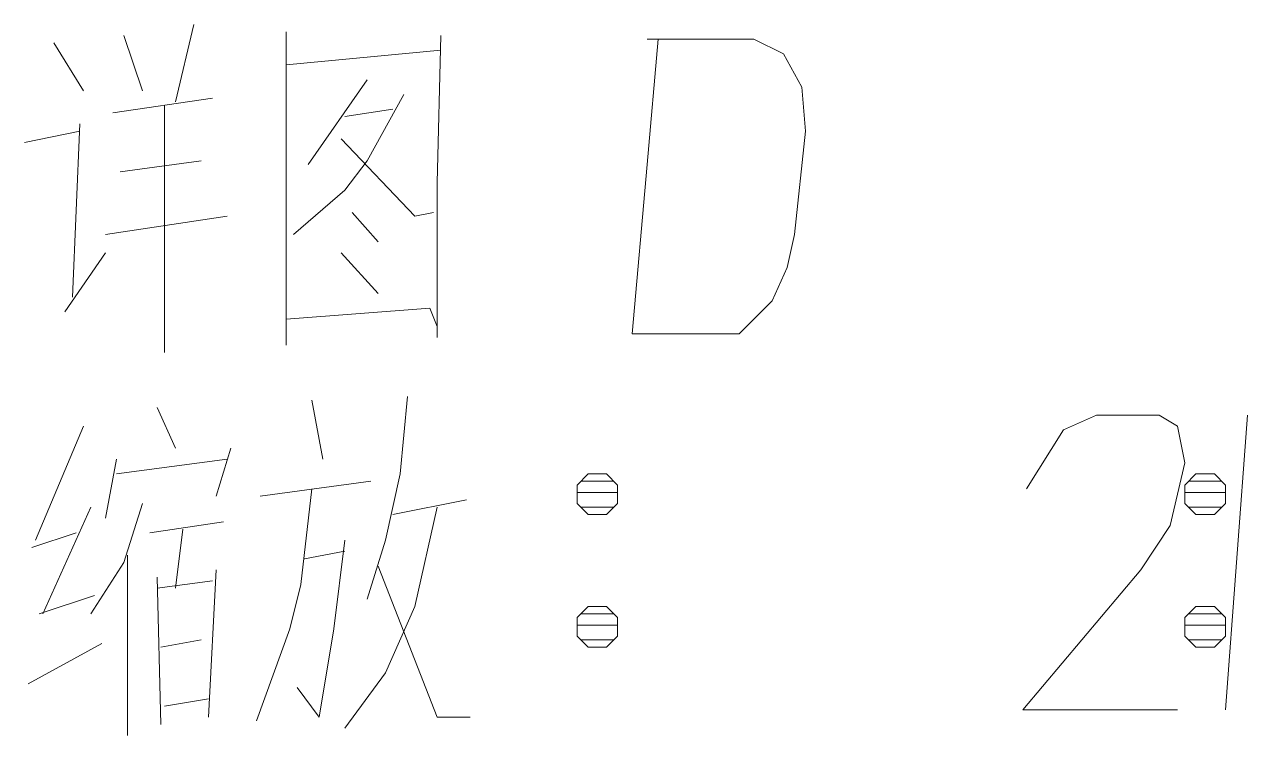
# Model space of a CAD drawing. Extents: x -214 to 8941, y -1198 to 2514.
# Drawn here: x 829.63 to 841.25, y -442.55 to -435.79 of the extents above; entities that cross this region are included whole.
import ezdxf

# ---------------------------------------------------------------- set-up
doc = ezdxf.new("R2010")
doc.units = 0

msp = doc.modelspace()

# ---------------------------------------------------------------- linework, layer by layer
at = {"color": 7, "lineweight": 13}
for points in [[(831.2385, -435.7932), (831.0635, -436.5282)], [(832.1135, -435.8632), (832.1135, -437.3332), (832.1135, -438.8382)], [(829.9086, -435.9682), (830.1885, -436.4232)], [(830.5735, -435.8982), (830.7485, -436.4232)], [(832.1135, -435.8982), (832.1135, -437.2982), (832.1135, -438.6982)], [(833.5485, -438.6632), (833.5485, -437.2982), (833.5836, -435.8982)], [(835.4036, -438.7332), (836.4186, -438.7332), (836.7336, -438.4182), (836.8735, -438.1032), (836.9435, -437.7882), (837.0485, -436.8082), (837.0135, -436.3882), (836.8386, -436.0732), (836.5585, -435.9332), (835.5436, -435.9332)], [(835.6486, -435.9332), (835.5436, -437.1232), (835.4036, -438.7332)], [(833.5836, -436.0382), (832.1135, -436.1782)], [(832.8835, -436.3182), (832.3235, -437.1232)], [(830.4686, -436.6332), (831.4136, -436.4932)], [(830.9586, -436.5632), (830.9586, -437.7182), (830.9586, -438.9082)], [(832.8835, -437.0882), (833.2336, -436.4582)], [(832.6735, -436.6682), (833.1285, -436.5982)], [(830.1536, -436.7382), (830.0836, -438.3832)], [(829.6285, -436.9132), (830.1536, -436.8082)], [(832.6385, -436.8782), (833.3386, -437.6132)], [(830.5386, -437.1932), (831.3085, -437.0882)], [(832.6735, -437.3682), (832.8835, -437.0882)], [(832.1835, -437.7882), (832.6735, -437.3682)], [(832.7435, -437.5782), (832.9885, -437.8582)], [(833.3386, -437.6132), (833.5135, -437.5782)], [(830.3986, -437.7882), (831.5535, -437.6132)], [(830.0135, -438.5232), (830.3986, -437.9632)], [(832.6385, -437.9632), (832.9885, -438.3482)], [(832.1135, -438.5932), (833.4786, -438.4882)], [(833.5485, -438.7682), (833.5485, -438.6632), (833.4786, -438.4882)], [(833.2686, -439.3282), (833.1985, -440.0632)], [(830.8885, -439.4332), (831.0635, -439.8182)], [(832.3586, -439.3632), (832.4636, -439.9232)], [(840.5836, -442.3032), (839.1135, -442.3032), (840.2336, -440.9732), (840.5135, -440.5532), (840.6536, -439.9582), (840.5836, -439.6082), (840.4086, -439.5032), (839.8135, -439.5032), (839.4985, -439.6432), (839.1486, -440.2032)], [(841.2485, -439.5032), (841.1436, -440.9032), (841.0386, -442.3032)], [(830.1885, -439.6082), (829.7336, -440.6932)], [(830.5035, -439.9232), (830.3986, -440.4832)], [(830.5035, -440.0632), (831.5535, -439.9232)], [(831.5886, -439.8182), (831.4485, -440.2732)], [(831.8685, -440.2732), (832.9186, -440.1332)], [(833.1985, -440.0632), (833.0585, -440.6932)], [(834.9136, -440.1332), (835.2286, -440.1332)], [(840.6885, -440.1332), (841.0035, -440.1332)], [(832.3586, -440.2032), (832.2535, -441.1132), (832.1486, -441.5332), (831.8336, -442.4082)], [(834.8785, -440.2382), (835.2635, -440.2382)], [(840.6536, -440.2382), (841.0386, -440.2382)], [(830.2585, -440.3782), (829.8035, -441.3932)], [(830.7485, -440.3432), (830.5735, -440.9032)], [(833.1285, -440.4482), (833.8286, -440.3082)], [(833.5485, -440.3782), (833.3386, -441.3232)], [(834.9136, -440.3782), (835.2286, -440.3782)], [(840.6885, -440.3782), (841.0035, -440.3782)], [(830.1185, -440.6232), (829.6985, -440.7632)], [(830.8185, -440.6232), (831.5186, -440.5182)], [(831.1335, -440.5882), (831.0635, -441.1482)], [(832.6735, -440.6932), (832.5685, -441.5332), (832.4285, -442.3732), (832.2186, -442.0932)], [(833.0585, -440.6932), (832.8835, -441.2532)], [(830.6086, -440.8332), (830.6086, -442.5482)], [(832.2886, -440.8682), (832.6735, -440.7982)], [(830.5735, -440.9032), (830.2585, -441.3932)], [(831.4485, -440.9732), (831.3785, -442.3732)], [(832.9885, -440.9382), (833.5485, -442.3732)], [(830.8885, -441.0432), (830.9235, -442.4432)], [(830.8885, -441.1482), (831.4136, -441.0782)], [(829.7686, -441.3932), (830.2936, -441.2182)], [(833.3386, -441.3232), (833.0585, -441.9532)], [(834.9136, -441.3932), (835.2286, -441.3932)], [(840.6885, -441.3932), (841.0035, -441.3932)], [(834.8785, -441.4982), (835.2635, -441.4982)], [(840.6536, -441.4982), (841.0386, -441.4982)], [(829.6636, -442.0582), (830.3635, -441.6732)], [(830.9235, -441.7082), (831.3085, -441.6382)], [(834.9136, -441.6382), (835.2286, -441.6382)], [(840.6885, -441.6382), (841.0035, -441.6382)], [(833.0585, -441.9532), (832.6735, -442.4782)], [(831.3785, -442.1982), (830.9586, -442.2682)], [(833.5485, -442.3732), (833.8635, -442.3732)]]:
    msp.add_lwpolyline(points, dxfattribs=at)
for points in [[(834.9836, -440.4482), (835.1586, -440.4482), (835.2635, -440.3432), (835.2635, -440.1682), (835.1586, -440.0632), (834.9836, -440.0632), (834.8785, -440.1682), (834.8785, -440.3432)], [(840.7585, -440.4482), (840.9335, -440.4482), (841.0386, -440.3432), (841.0386, -440.1682), (840.9335, -440.0632), (840.7585, -440.0632), (840.6536, -440.1682), (840.6536, -440.3432)], [(834.9836, -441.7082), (835.1586, -441.7082), (835.2635, -441.6032), (835.2635, -441.4282), (835.1586, -441.3232), (834.9836, -441.3232), (834.8785, -441.4282), (834.8785, -441.6032)], [(840.7585, -441.7082), (840.9335, -441.7082), (841.0386, -441.6032), (841.0386, -441.4282), (840.9335, -441.3232), (840.7585, -441.3232), (840.6536, -441.4282), (840.6536, -441.6032)]]:
    msp.add_lwpolyline(points, close=True, dxfattribs=at)

doc.saveas('drawing.dxf')
